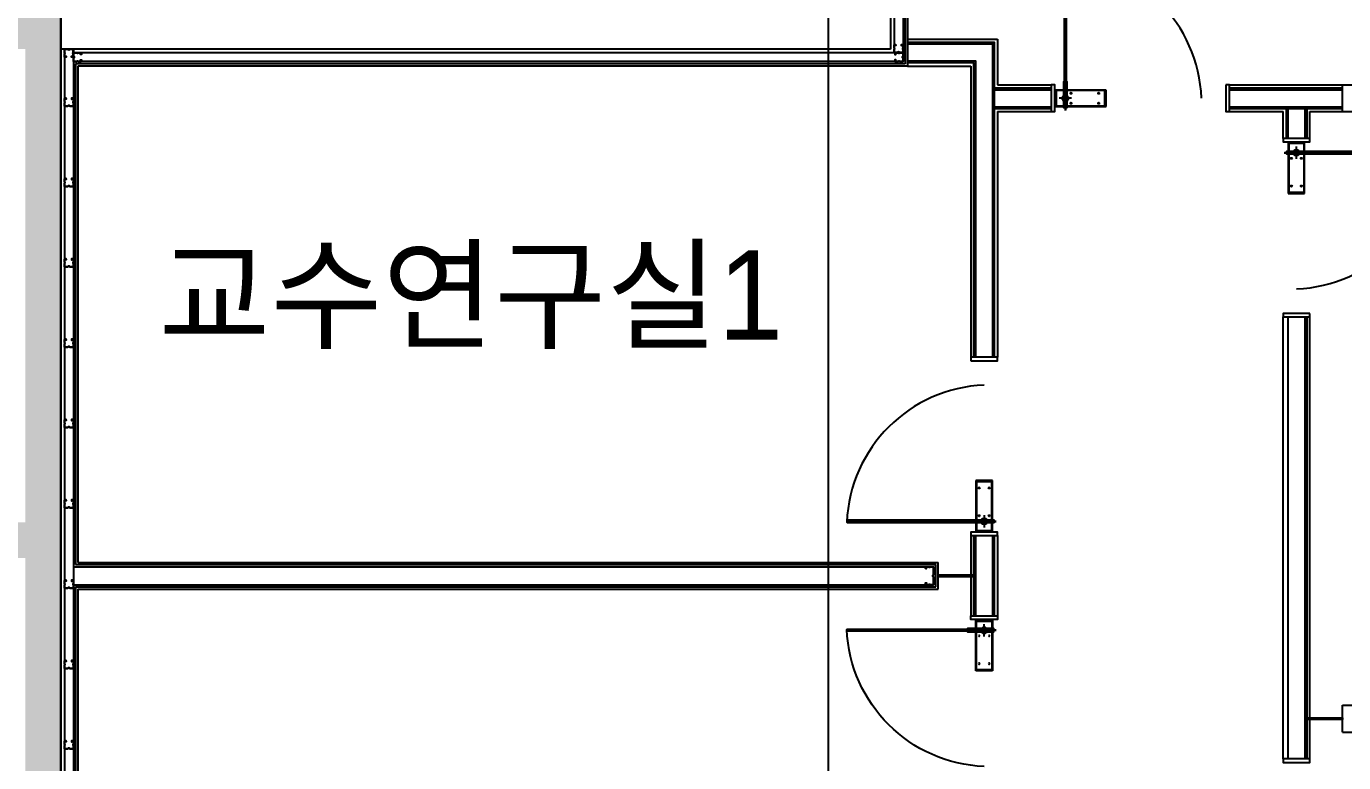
# Model space of a CAD drawing. Header units: metres. Extents: x 630750 to 860239, y 578133 to 726633.
# Drawn here: x 758511 to 765894, y 678264 to 682388 of the extents above; entities that cross this region are included whole.
import ezdxf

# ---------------------------------------------------------------- set-up
doc = ezdxf.new("R2010")
doc.units = ezdxf.units.M
doc.header["$LTSCALE"] = 300
for name, pattern in [('DASHED2', [0.375, 0.25, -0.125]), ('HIDDEN', [2, 1, -1]), ('업무시설_xr-base$0$CONTINOUS', [0])]:
    doc.linetypes.add(name, pattern=pattern)
for name, color, linetype in [('A-CEN-1', 1, 'Continuous'), ('A-CON', 2, 'Continuous'), ('A-TXT', 3, 'Continuous'), ('A-WAL-BLK', 3, 'Continuous'), ('A-WALL-CONC', 2, 'Continuous'), ('F-door frame', 4, 'Continuous'), ('KUK-DOOR', 4, 'Continuous'), ('KUK-DOOR-FRAME', 4, 'Continuous'), ('KUK-DRYWALL', 4, 'Continuous'), ('KUK-F-천정라인', 8, 'DASHED2'), ('KUK-WINDOW', 4, 'Continuous'), ('KUK-석고보드', 201, 'Continuous')]:
    doc.layers.add(name, color=color, linetype=linetype)
doc.styles.add('돋움', font='')
doc.styles.get('돋움').set_extended_font_data('Dotum')

# ---------------------------------------------------------------- blocks, each defined once
blk = doc.blocks.new('DOOR-1-1')
at = {"layer": 'KUK-DOOR', "color": 251}
for p, q in [((185554.4, 143175.8, 0), (185554.4, 143995.8, 0)), ((185564.4, 143175.8, 0), (185564.4, 143995.8, 0))]:
    blk.add_line(p, q, dxfattribs=at)
at = {"layer": 'KUK-DOOR', "color": 8}
for p, q in [((185554.4, 143216.5, 0), (185554.4, 143237.2, 0)), ((185564.4, 143216.5, 0), (185564.4, 143237.2, 0))]:
    blk.add_line(p, q, dxfattribs=at)
at = {"layer": 'KUK-DOOR', "color": 7}
blk.add_line((185559.4, 143168.8), (185559.4, 143158.8, 0), dxfattribs=at)
at = {"layer": 'KUK-DOOR', "elevation": 0}
blk.add_lwpolyline([(185553.4, 143993.8), (185553.4, 143177.8), (185554.4, 143175.8), (185564.4, 143175.8), (185565.4, 143177.8), (185565.4, 143993.8), (185564.4, 143995.8), (185554.4, 143995.8)], close=True, dxfattribs=at)
at = {"layer": 'KUK-DOOR', "color": 1, "elevation": 0}
for points in [[(185559.4, 143157.8), (185559.4, 143462.8)], [(185594.4, 143225.8), (185524.4, 143225.8)]]:
    blk.add_lwpolyline(points, dxfattribs=at)
at = {"layer": 'KUK-DOOR', "color": 7}
blk.add_lwpolyline([(185565.4, 143320.3), (185568.4, 143320.3), (185568.4, 143171.8), (185550.4, 143171.8), (185550.4, 143320.3), (185553.4, 143320.3)], dxfattribs=at)
at = {"layer": 'KUK-DOOR', "color": 251, "linetype": 'HIDDEN', "elevation": 0}
blk.add_lwpolyline([(185502.4, 143179.8), (185787.4, 143179.8), (185787.4, 143271.8), (185502.4, 143271.8)], close=True, dxfattribs=at)
at = {"layer": 'KUK-DOOR', "color": 8, "elevation": 0}
blk.add_lwpolyline([(185508.4, 143182.8), (185781.4, 143182.8), (185781.4, 143268.8), (185508.4, 143268.8)], close=True, dxfattribs=at)
at = {"layer": 'KUK-DOOR', "color": 8}
for centre, radius in [((185559.4, 143225.8, 0), 17.5), ((185590.9, 143253.8, 0), 3.5), ((185746.4, 143253.8, 0), 3.5), ((185559.4, 143225.8, 0), 12.5), ((185590.9, 143197.8, 0), 3.5), ((185746.4, 143197.8, 0), 3.5)]:
    blk.add_circle(centre, radius, dxfattribs=at)
at = {"layer": 'KUK-DOOR', "color": 251, "linetype": 'HIDDEN'}
blk.add_circle((185559.4, 143225.8, 0), 15, dxfattribs=at)
at = {"layer": 'KUK-DOOR', "color": 1}
blk.add_arc((185519.9, 143193.4, 0), 803.2, 2.31741, 87.53622, dxfattribs=at)
at = {"layer": 'KUK-DOOR', "color": 8}
for start, end in [(64.22854, 115.77146), (244.22854, 295.77146)]:
    blk.add_arc((185559.4, 143226.8, 0), 11.5, start, end, dxfattribs=at)
blk = doc.blocks.new('con1')
at = {"layer": 'A-WALL-CONC', "linetype": '업무시설_xr-base$0$CONTINOUS'}
h = blk.add_hatch(color=253, dxfattribs=at)
h.dxf.hatch_style = 1
h.paths.add_polyline_path([(-302595.9, -253222.2), (-301895.9, -253222.2), (-301895.9, -253922.2), (-302595.9, -253922.2)])
h.paths.add_polyline_path([(-384245.9, -253222.2), (-383545.9, -253222.2), (-383545.9, -253922.2), (-384245.9, -253922.2)])
h.paths.add_polyline_path([(-335095.9, -253172.2), (-334295.9, -253172.2), (-334295.9, -253972.2), (-335095.9, -253972.2)])
h.paths.add_polyline_path([(-354895.9, -253172.2), (-354095.9, -253172.2), (-354095.9, -253972.2), (-354895.9, -253972.2)])
h.paths.add_polyline_path([(-374695.9, -253172.2), (-373895.9, -253172.2), (-373895.9, -253972.2), (-374695.9, -253972.2)])
h.paths.add_polyline_path([(-325195.9, -253172.2), (-324395.9, -253172.2), (-324395.9, -253972.2), (-325195.9, -253972.2)])
h.paths.add_polyline_path([(-364745.9, -253222.2), (-364045.9, -253222.2), (-364045.9, -253922.2), (-364745.9, -253922.2)])
h.paths.add_polyline_path([(-344945.9, -253222.2), (-344245.9, -253222.2), (-344245.9, -253922.2), (-344945.9, -253922.2)])
h.paths.add_polyline_path([(-310045.9, -253222.2), (-309345.9, -253222.2), (-309345.9, -253922.2), (-310045.9, -253922.2)])
h.paths.add_polyline_path([(-318595.9, -253172.2), (-317795.9, -253172.2), (-317795.9, -253972.2), (-318595.9, -253972.2)])
h.paths.add_polyline_path([(-384245.9, -310859.9), (-383445.9, -310859.9), (-383445.9, -311659.9), (-384245.9, -311659.9)])
h.paths.add_polyline_path([(-384245.9, -305472.2), (-383445.9, -305472.2), (-383445.9, -306272.2), (-384245.9, -306272.2)])
h.paths.add_polyline_path([(-384245.9, -295572.2), (-383445.9, -295572.2), (-383445.9, -296372.2), (-384245.9, -296372.2)])
h.paths.add_polyline_path([(-384195.9, -276472.2), (-383595.9, -276472.2), (-383595.9, -275872.2), (-384195.9, -275872.2)])
h.paths.add_polyline_path([(-384245.9, -285672.2), (-383445.9, -285672.2), (-383445.9, -286472.2), (-384245.9, -286472.2)])
h.paths.add_polyline_path([(-384295.9, -269172.2), (-383495.9, -269172.2), (-383495.9, -269972.2), (-384295.9, -269972.2)])
h.paths.add_polyline_path([(-384295.9, -260672.2), (-383495.9, -260672.2), (-383495.9, -261472.2), (-384295.9, -261472.2)])
h.paths.add_polyline_path([(-376995.9, -285572.2), (-376195.9, -285572.2), (-376195.9, -286372.2), (-376995.9, -286372.2)], flags=17)
h.paths.add_polyline_path([(-374695.9, -276572.2), (-373895.9, -276572.2), (-373895.9, -275772.2), (-374695.9, -275772.2)], flags=17)
h.paths.add_polyline_path([(-364695.9, -285772.2), (-364095.9, -285772.2), (-364095.9, -286372.2), (-364695.9, -286372.2)], flags=17)
h.paths.add_polyline_path([(-364795.9, -275772.2), (-363995.9, -275772.2), (-363995.9, -276572.2), (-364795.9, -276572.2)], flags=17)
edge = h.paths.add_edge_path(flags=16)
edge.add_arc((-376495.9, -295972.2), 450, 0, 360)
edge = h.paths.add_edge_path(flags=16)
edge.add_arc((-354495.9, -302572.2), 450, 0, 360)
edge = h.paths.add_edge_path(flags=16)
edge.add_arc((-364395.9, -295972.2), 350, 0, 360)
edge = h.paths.add_edge_path(flags=16)
edge.add_arc((-354495.9, -295972.2), 450, 0, 360)
edge = h.paths.add_edge_path(flags=16)
edge.add_arc((-344595.9, -302572.2), 350, 0, 360)
edge = h.paths.add_edge_path(flags=16)
edge.add_arc((-344595.9, -295972.2), 350, 0, 360)
edge = h.paths.add_edge_path(flags=16)
edge.add_arc((-364395.9, -302572.2), 350, 0, 360)
h.paths.add_polyline_path([(-375978.1, -305715.7), (-376743.7, -305483.5), (-376976, -306249), (-376210.4, -306481.3)], flags=17)
h.paths.add_polyline_path([(-378097.8, -312701.2), (-378863.4, -312468.9), (-379095.6, -313234.5), (-378330.1, -313466.8)], flags=16)
h.paths.add_polyline_path([(-354767.9, -312099.6), (-355533.5, -311867.3), (-355765.8, -312632.8), (-355000.2, -312865.1)], flags=17)
h.paths.add_polyline_path([(-347591.1, -314277.3), (-348356.6, -314045), (-348588.9, -314810.6), (-347823.4, -315042.9)], flags=17)
h.paths.add_polyline_path([(-349725.3, -321310.6), (-350490.8, -321078.3), (-350723.1, -321843.9), (-349957.6, -322076.2)], flags=17)
h.paths.add_polyline_path([(-359198.7, -318436), (-359964.3, -318203.7), (-360196.6, -318969.2), (-359431, -319201.5)], flags=17)
edge = h.paths.add_edge_path(flags=16)
edge.add_arc((-324745.9, -312472.2), 450, 0, 360)
h.paths.add_polyline_path([(-318595.9, -311972.2), (-317795.9, -311972.2), (-317795.9, -312972.2), (-318595.9, -312972.2)], flags=17)
edge = h.paths.add_edge_path(flags=16)
edge.add_arc((-335145.9, -312472.2), 350, 0, 360)
edge = h.paths.add_edge_path(flags=16)
edge.add_arc((-338616.5, -317418.6), 450, 0, 360)
h.paths.add_polyline_path([(-340251.8, -324185.3), (-341017.4, -323953), (-341249.7, -324718.5), (-340484.1, -324950.8)], flags=17)
edge = h.paths.add_edge_path(flags=17)
edge.add_arc((-324745.9, -319072.2), 450, 0, 360)
h.paths.add_polyline_path([(-318695.9, -318672.2), (-317695.9, -318672.2), (-317695.9, -319472.2), (-318695.9, -319472.2)], flags=17)
h.paths.add_polyline_path([(-310095.9, -327072.2), (-309295.9, -327072.2), (-309295.9, -327872.2), (-310095.9, -327872.2)])
h.paths.add_polyline_path([(-316095.9, -322372.2), (-316095.9, -325422.2), (-311307.7, -325422.2), (-311307.7, -325222.2), (-315895.9, -325222.2), (-315895.9, -322572.2), (-309695.9, -322572.2), (-309695.9, -325222.2), (-310307.7, -325222.2), (-310307.7, -325422.2), (-309495.9, -325422.2), (-309495.9, -322372.2)], flags=17)
edge = h.paths.add_edge_path(flags=17)
edge.add_arc((-324795.9, -327472.2), 400, 0, 360)
edge = h.paths.add_edge_path(flags=17)
edge.add_arc((-318195.9, -329272.2), 450, 0, 360)
h.paths.add_polyline_path([(-310095.9, -331472.2), (-309295.9, -331472.2), (-309295.9, -332272.2), (-310095.9, -332272.2)])
edge = h.paths.add_edge_path(flags=16)
edge.add_arc((-334695.9, -302572.2), 350, 0, 360)
edge = h.paths.add_edge_path(flags=17)
edge.add_arc((-334695.9, -286072.2), 350, 0, 360)
edge = h.paths.add_edge_path(flags=16)
edge.add_arc((-334695.9, -295972.2), 350, 0, 360)
edge = h.paths.add_edge_path(flags=17)
edge.add_arc((-344595.9, -286072.2), 450, 0, 360)
h.paths.add_polyline_path([(-318595.9, -295472.2), (-317795.9, -295472.2), (-317795.9, -296472.2), (-318595.9, -296472.2)], flags=17)
h.paths.add_polyline_path([(-318595.9, -302072.2), (-317795.9, -302072.2), (-317795.9, -303072.2), (-318595.9, -303072.2)], flags=17)
edge = h.paths.add_edge_path(flags=16)
edge.add_arc((-324795.9, -302572.2), 450, 0, 360)
edge = h.paths.add_edge_path(flags=16)
edge.add_arc((-324795.9, -295972.2), 450, 0, 360)
edge = h.paths.add_edge_path(flags=17)
edge.add_arc((-324795.9, -286072.2), 450, 0, 360)
edge = h.paths.add_edge_path(flags=17)
edge.add_arc((-334695.9, -276172.2), 450, 0, 360)
edge = h.paths.add_edge_path(flags=17)
edge.add_arc((-344595.9, -276172.2), 450, 0, 360)
h.paths.add_polyline_path([(-318595.9, -275772.2), (-317795.9, -275772.2), (-317795.9, -276572.2), (-318595.9, -276572.2)], flags=17)
h.paths.add_polyline_path([(-318595.9, -285672.2), (-317795.9, -285672.2), (-317795.9, -286472.2), (-318595.9, -286472.2)], flags=17)
edge = h.paths.add_edge_path(flags=17)
edge.add_arc((-324795.9, -276172.2), 450, 0, 360)
h.paths.add_polyline_path([(-364795.9, -260672.2), (-363995.9, -260672.2), (-363995.9, -261472.2), (-364795.9, -261472.2)])
h.paths.add_polyline_path([(-364795.9, -269172.2), (-363995.9, -269172.2), (-363995.9, -269972.2), (-364795.9, -269972.2)], flags=17)
h.paths.add_polyline_path([(-325195.9, -269172.2), (-324395.9, -269172.2), (-324395.9, -269972.2), (-325195.9, -269972.2)], flags=17)
h.paths.add_polyline_path([(-310845.9, -260722.2), (-310045.9, -260722.2), (-310045.9, -261522.2), (-310845.9, -261522.2)], flags=17)
h.paths.add_polyline_path([(-325195.9, -260672.2), (-324395.9, -260672.2), (-324395.9, -261472.2), (-325195.9, -261472.2)])
h.paths.add_polyline_path([(-335095.9, -260672.2), (-334295.9, -260672.2), (-334295.9, -261472.2), (-335095.9, -261472.2)])
h.paths.add_polyline_path([(-344995.9, -260672.2), (-344195.9, -260672.2), (-344195.9, -261472.2), (-344995.9, -261472.2)])
h.paths.add_polyline_path([(-354895.9, -260672.2), (-354095.9, -260672.2), (-354095.9, -261472.2), (-354895.9, -261472.2)])
h.paths.add_polyline_path([(-354895.9, -269172.2), (-354095.9, -269172.2), (-354095.9, -269972.2), (-354895.9, -269972.2)], flags=17)
h.paths.add_polyline_path([(-344995.9, -269172.2), (-344195.9, -269172.2), (-344195.9, -269972.2), (-344995.9, -269972.2)], flags=17)
h.paths.add_polyline_path([(-335095.9, -269172.2), (-334295.9, -269172.2), (-334295.9, -269972.2), (-335095.9, -269972.2)], flags=17)
h.paths.add_polyline_path([(-310145.9, -275772.2), (-309345.9, -275772.2), (-309345.9, -276572.2), (-310145.9, -276572.2)])
h.paths.add_polyline_path([(-310145.9, -269172.2), (-309345.9, -269172.2), (-309345.9, -269972.2), (-310145.9, -269972.2)])
h.paths.add_polyline_path([(-309945.9, -312172.2), (-309345.9, -312172.2), (-309345.9, -312772.2), (-309945.9, -312772.2)], flags=17)
h.paths.add_polyline_path([(-309945.9, -302272.2), (-309345.9, -302272.2), (-309345.9, -302872.2), (-309945.9, -302872.2)], flags=17)
h.paths.add_polyline_path([(-310145.9, -295572.2), (-309345.9, -295572.2), (-309345.9, -296372.2), (-310145.9, -296372.2)])
h.paths.add_polyline_path([(-310145.9, -285672.2), (-309345.9, -285672.2), (-309345.9, -286472.2), (-310145.9, -286472.2)])
h.paths.add_polyline_path([(-366406.6, -311179.9), (-366585, -311089.4), (-367172.8, -312248.9), (-366994.4, -312339.4)], flags=16)
h.paths.add_polyline_path([(-367582.3, -313498.9), (-367760.7, -313408.4), (-368303.3, -314478.7), (-368124.9, -314569.2)], flags=16)
h.paths.add_polyline_path([(-374501.4, -323406.8), (-375266.9, -323174.5), (-375499.2, -323940), (-374733.7, -324172.3)], flags=17)
h.paths.add_polyline_path([(-380817, -321490.3), (-381582.5, -321258), (-381814.8, -322023.6), (-381049.3, -322255.9)])
h.paths.add_polyline_path([(-319504.7, -329605.3), (-319562.8, -329796.7), (-318586.8, -330092.9), (-318528.7, -329901.5)], flags=17)
h.paths.add_polyline_path([(-317399.5, -330244.1), (-317457.6, -330435.5), (-316481.5, -330731.7), (-316423.5, -330540.3)], flags=17)
h.paths.add_polyline_path([(-315294.3, -330882.9), (-315352.4, -331074.3), (-314376.3, -331370.5), (-314318.3, -331179.1)], flags=17)
h.paths.add_polyline_path([(-313189.1, -331521.7), (-313247.2, -331713.1), (-312271.1, -332009.3), (-312213, -331817.9)], flags=17)
h.paths.add_polyline_path([(-311083.9, -332160.5), (-311142, -332351.9), (-310165.9, -332648.1), (-310107.8, -332456.7)], flags=17)
h.paths.add_polyline_path([(-308978.7, -332799.4), (-309036.7, -332990.7), (-308060.7, -333286.9), (-308002.6, -333095.5)])
h.paths.add_polyline_path([(-306873.5, -333438.2), (-306931.5, -333629.5), (-305955.5, -333925.7), (-305897.4, -333734.3)])
h.paths.add_polyline_path([(-321610, -328966.5), (-321668, -329157.9), (-320692, -329454.1), (-320633.9, -329262.7)], flags=17)
h.paths.add_polyline_path([(-304768.2, -334077), (-304826.3, -334268.4), (-303850.3, -334564.5), (-303792.2, -334373.1)])
h.paths.add_polyline_path([(-366379.8, -308837.3), (-366525.2, -309124), (-365780.1, -309501.8), (-365997.1, -309929.9), (-365818.7, -310020.4), (-365281.9, -308961.4), (-368992.7, -307835.4), (-369050.7, -308026.8), (-368955, -308055.9), (-369303.5, -309204.2), (-369399.2, -309175.1), (-369457.2, -309366.5), (-369361.5, -309395.5), (-371190.9, -315424.1), (-373726.7, -314654.6), (-371897.4, -308626.1), (-370414.2, -309076.1), (-370356.1, -308884.7), (-371839.3, -308434.7), (-371490.9, -307286.4), (-370007.6, -307736.5), (-369949.6, -307545.1), (-371624.2, -307036.9), (-373976.1, -314787.9), (-369001.2, -316297.6), (-368712.8, -315728.7), (-368891.1, -315638.2), (-369103.7, -316057.4), (-370999.5, -315482.2), (-368763.6, -308113.9)], flags=17)
edge = h.paths.add_edge_path()
edge.add_line((-317995.9, -269122.2), (-318195.9, -269122.2))
edge.add_line((-318195.9, -266622.2), (-317995.9, -266622.2))
edge.add_line((-318195.9, -265972.2), (-318195.9, -266622.2))
edge.add_line((-318195.9, -269122.2), (-318195.9, -269672.2))
edge.add_line((-317995.9, -269472.2), (-317995.9, -269122.2))
edge.add_line((-317995.9, -266622.2), (-317995.9, -265972.2))
edge.add_line((-317070.9, -260922.2), (-317070.9, -260722.2))
edge.add_line((-317070.9, -260722.2), (-314895.9, -260722.2))
edge.add_line((-314895.9, -260722.2), (-314895.9, -260922.2))
edge.add_line((-314895.9, -260922.2), (-317070.9, -260922.2))
edge.add_line((-318195.9, -265972.2), (-321995.9, -265972.2))
edge.add_line((-321995.9, -265972.2), (-321995.9, -262022.2))
edge.add_line((-321995.9, -262022.2), (-321795.9, -262022.2))
edge.add_line((-321795.9, -262022.2), (-321795.9, -262922.2))
edge.add_line((-321795.9, -262922.2), (-321695.9, -262922.2))
edge.add_line((-321695.9, -262922.2), (-321695.9, -263122.2))
edge.add_line((-321695.9, -263122.2), (-321795.9, -263122.2))
edge.add_line((-321795.9, -263122.2), (-321795.9, -265772.2))
edge.add_line((-321795.9, -265772.2), (-314195.9, -265772.2))
edge.add_line((-314195.9, -265772.2), (-314195.9, -263122.2))
edge.add_line((-314195.9, -263122.2), (-320695.9, -263122.2))
edge.add_line((-320695.9, -263122.2), (-320695.9, -262922.2))
edge.add_line((-320695.9, -262922.2), (-319545.9, -262922.2))
edge.add_line((-319545.9, -262922.2), (-319545.9, -260922.2))
edge.add_line((-319545.9, -260922.2), (-321795.9, -260922.2))
edge.add_line((-321795.9, -260922.2), (-321795.9, -261022.2))
edge.add_line((-321795.9, -261022.2), (-321995.9, -261022.2))
edge.add_line((-321995.9, -261022.2), (-321995.9, -260722.2))
edge.add_line((-321995.9, -260722.2), (-317770.9, -260722.2))
edge.add_line((-317770.9, -260722.2), (-317770.9, -260922.2))
edge.add_line((-317995.9, -269472.2), (-314195.9, -269472.2))
edge.add_line((-314195.9, -269472.2), (-314195.9, -265972.2))
edge.add_line((-314195.9, -265972.2), (-317995.9, -265972.2))
edge.add_line((-317770.9, -260922.2), (-319345.9, -260922.2))
edge.add_line((-319345.9, -260922.2), (-319345.9, -262922.2))
edge.add_line((-319345.9, -262922.2), (-314195.9, -262922.2))
edge.add_line((-314195.9, -262922.2), (-314195.9, -260722.2))
edge.add_line((-314195.9, -260722.2), (-313995.9, -260722.2))
edge.add_line((-313995.9, -260722.2), (-313995.9, -269672.2))
edge.add_line((-313995.9, -269672.2), (-318195.9, -269672.2))
edge.add_line((-309345.9, -286472.2), (-309345.9, -312772.2))
edge.add_line((-309545.9, -302872.2), (-309545.9, -312172.2))
edge.add_line((-309545.9, -296372.2), (-309545.9, -302272.2))
edge.add_line((-309545.9, -286472.2), (-309545.9, -295572.2))
edge.add_line((-375426.6, -323700.8), (-380976.7, -322016.6))
edge.add_line((-334860, -324841.4), (-335146.9, -325786.6))
edge.add_line((-334660.1, -325215.5), (-334859.8, -325873.7))
edge.add_line((-324795.9, -328208.8), (-324795.9, -327872.2))
edge.add_line((-324595.9, -328060.4), (-324595.9, -327818.6))
edge.add_line((-324795.9, -328208.8), (-322797.2, -328815.2))
edge.add_line((-322797.2, -328815.2), (-322739.1, -328623.9))
edge.add_line((-322739.1, -328623.9), (-324595.9, -328060.4))
edge.add_line((-337531.2, -334677.3), (-338201, -334474.1))
edge.add_line((-338201, -334474.1), (-338404.3, -335143.9))
edge.add_line((-338404.3, -335143.9), (-337734.4, -335347.2))
edge.add_line((-337734.4, -335347.2), (-337531.2, -334677.3))
edge = h.paths.add_edge_path()
edge.add_line((-339857.9, -323400.5), (-339799.8, -323209.1))
edge.add_line((-339799.8, -323209.1), (-337930.3, -317052.2))
edge.add_line((-337930.3, -317052.2), (-338217.3, -316965))
edge.add_line((-338217.3, -316965), (-338268.5, -317133.4))
edge.add_arc((-338616.5, -317418.6), 450, -73.11347, 39.33184, ccw=False)
edge.add_line((-338485.8, -317849.2), (-340145, -323313.3))
edge.add_line((-340145, -323313.3), (-339857.9, -323400.5))
h = blk.add_hatch(color=253, dxfattribs=at)
h.dxf.hatch_style = 1
h.paths.add_polyline_path([(-321995.9, -260722.2), (-321995.9, -261022.2), (-321795.9, -261022.2), (-321795.9, -260922.2), (-319545.9, -260922.2), (-319545.9, -262922.2), (-320695.9, -262922.2), (-320695.9, -263122.2), (-314195.9, -263122.2), (-314195.9, -265772.2), (-321795.9, -265772.2), (-321795.9, -263122.2), (-321695.9, -263122.2), (-321695.9, -262922.2), (-321795.9, -262922.2), (-321795.9, -262022.2), (-321995.9, -262022.2), (-321995.9, -265972.2), (-318195.9, -265972.2), (-318195.9, -266622.2), (-317995.9, -266622.2), (-317995.9, -265972.2), (-314195.9, -265972.2), (-314195.9, -269472.2), (-317995.9, -269472.2), (-317995.9, -269122.2), (-318195.9, -269122.2), (-318195.9, -269672.2), (-313995.9, -269672.2), (-313995.9, -260722.2), (-314195.9, -260722.2), (-314195.9, -262922.2), (-319345.9, -262922.2), (-319345.9, -260922.2), (-317770.9, -260922.2), (-317770.9, -260722.2)])
h.paths.add_polyline_path([(-317070.9, -260722.1), (-314895.9, -260722.1), (-314895.9, -260922.2), (-317070.9, -260922.2)])
at = {"layer": 'A-CON'}
blk.add_lwpolyline([(-318195.9, -269672.2), (-313995.9, -269672.2), (-313995.9, -260722.2), (-314195.9, -260722.2)], dxfattribs=at)
at = {"layer": 'A-WALL-CONC'}
blk.add_line((-313995.9, -260722.2), (-313995.9, -269672.2), dxfattribs=at)

msp = doc.modelspace()

# ---------------------------------------------------------------- linework, layer by layer
at = {"layer": 'A-CEN-1', "linetype": 'Continuous'}
msp.add_line((763004.4, 708258.8), (763004.4, 599232.8), dxfattribs=at)
at = {"layer": 'A-WAL-BLK'}
for p, q in [((763354.4, 684660.2), (763354.4, 682260.2)), ((763354.4, 682260.2), (758704.4, 682260.2))]:
    msp.add_line(p, q, dxfattribs=at)
at = {"layer": 'KUK-DOOR-FRAME'}
for points in [[(764254.4, 682060.2), (764254.4, 681910.2), (764274.4, 681910.2), (764274.4, 682060.2)], [(765234.4, 682060.2), (765234.4, 681910.2), (765254.4, 681910.2), (765254.4, 682060.2)], [(765704.4, 681760.2), (765554.4, 681760.2), (765554.4, 681740.2), (765704.4, 681740.2)], [(765704.4, 680780.2), (765554.4, 680780.2), (765554.4, 680760.2), (765704.4, 680760.2)], [(763804.4, 680515.2), (763954.4, 680515.2), (763954.4, 680535.2), (763804.4, 680535.2)], [(763804.4, 679535.2), (763954.4, 679535.2), (763954.4, 679555.2), (763804.4, 679555.2)], [(763804.4, 679085.2), (763954.4, 679085.2), (763954.4, 679065.2), (763804.4, 679065.2)], [(765704.4, 678285.2), (765554.4, 678285.2), (765554.4, 678265.2), (765704.4, 678265.2)]]:
    msp.add_lwpolyline(points, close=True, dxfattribs=at)
at = {"layer": 'KUK-DRYWALL'}
for p, q in [((763374.4, 684585.2), (763374.4, 682240.2)), ((763424.4, 684585.2), (763424.4, 682190.2)), ((758724.4, 682260.2), (758724.4, 675640.2)), ((758774.4, 682260.2), (758774.4, 675640.2)), ((763424.4, 682240.2), (758774.4, 682240.2)), ((763424.4, 682190.2), (758774.4, 682190.2)), ((758774.4, 679360.2), (763595.9, 679360.2)), ((763595.9, 679260.2), (763595.9, 679360.2)), ((758774.4, 679260.2), (763595.9, 679260.2))]:
    msp.add_line(p, q, dxfattribs=at)
at = {"layer": 'KUK-DRYWALL', "color": 8}
for points in [[(758734.4, 682216.2), (758734.4, 682215.2), (758724.4, 682215.2), (758724.4, 682235.2, 1), (758724.4, 682240.2), (758724.4, 682260.2), (758742.9, 682260.2, 0.589997), (758755.9, 682260.2), (758774.4, 682260.2), (758774.4, 682240.2, 1), (758774.4, 682235.2), (758774.4, 682215.2), (758764.4, 682215.2), (758764.4, 682220.2), (758765.4, 682220.2), (758765.4, 682216.2), (758773.4, 682216.2), (758773.4, 682234.4, -0.745356), (758773.4, 682241.1), (758773.4, 682259.2), (758756.5, 682259.2, -0.542783), (758742.3, 682259.2), (758725.4, 682259.2), (758725.4, 682241.1, -0.745356), (758725.4, 682234.4), (758725.4, 682216.2), (758733.4, 682216.2), (758733.4, 682220.2), (758734.4, 682220.2), (758734.4, 682215.2)], [(758818.4, 682200.2), (758819.4, 682200.2), (758819.4, 682190.2), (758799.4, 682190.2, 1), (758794.4, 682190.2), (758774.4, 682190.2), (758774.4, 682208.7, 0.589997), (758774.4, 682221.7), (758774.4, 682240.2), (758794.4, 682240.2, 1), (758799.4, 682240.2), (758819.4, 682240.2), (758819.4, 682230.2), (758814.4, 682230.2), (758814.4, 682231.2), (758818.4, 682231.2), (758818.4, 682239.2), (758800.3, 682239.2, -0.745356), (758793.5, 682239.2), (758775.4, 682239.2), (758775.4, 682222.3, -0.542783), (758775.4, 682208.2), (758775.4, 682191.2), (758793.5, 682191.2, -0.745356), (758800.3, 682191.2), (758818.4, 682191.2), (758818.4, 682199.2), (758814.4, 682199.2), (758814.4, 682200.2), (758819.4, 682200.2)], [(763384.4, 682284.2), (763384.4, 682285.2), (763374.4, 682285.2), (763374.4, 682265.2, -1), (763374.4, 682260.2), (763374.4, 682240.2), (763392.9, 682240.2, -0.589997), (763405.9, 682240.2), (763424.4, 682240.2), (763424.4, 682260.2, -1), (763424.4, 682265.2), (763424.4, 682285.2), (763414.4, 682285.2), (763414.4, 682280.2), (763415.4, 682280.2), (763415.4, 682284.2), (763423.4, 682284.2), (763423.4, 682266.1, 0.745356), (763423.4, 682259.4), (763423.4, 682241.2), (763406.5, 682241.2, 0.542783), (763392.3, 682241.2), (763375.4, 682241.2), (763375.4, 682259.4, 0.745356), (763375.4, 682266.1), (763375.4, 682284.2), (763383.4, 682284.2), (763383.4, 682280.2), (763384.4, 682280.2), (763384.4, 682285.2)], [(763380.4, 682200.2), (763379.4, 682200.2), (763379.4, 682190.2), (763399.4, 682190.2, -1), (763404.4, 682190.2), (763424.4, 682190.2), (763424.4, 682208.7, -0.589997), (763424.4, 682221.7), (763424.4, 682240.2), (763404.4, 682240.2, -1), (763399.4, 682240.2), (763379.4, 682240.2), (763379.4, 682230.2), (763384.4, 682230.2), (763384.4, 682231.2), (763380.4, 682231.2), (763380.4, 682239.2), (763398.6, 682239.2, 0.745356), (763405.3, 682239.2), (763423.4, 682239.2), (763423.4, 682222.3, 0.542783), (763423.4, 682208.2), (763423.4, 682191.2), (763405.3, 682191.2, 0.745356), (763398.6, 682191.2), (763380.4, 682191.2), (763380.4, 682199.2), (763384.4, 682199.2), (763384.4, 682200.2), (763379.4, 682200.2)], [(758734.4, 681984.2), (758734.4, 681985.2), (758724.4, 681985.2), (758724.4, 681965.2, -1), (758724.4, 681960.2), (758724.4, 681940.2), (758742.9, 681940.2, -0.589997), (758755.9, 681940.2), (758774.4, 681940.2), (758774.4, 681960.2, -1), (758774.4, 681965.2), (758774.4, 681985.2), (758764.4, 681985.2), (758764.4, 681980.2), (758765.4, 681980.2), (758765.4, 681984.2), (758773.4, 681984.2), (758773.4, 681966.1, 0.745356), (758773.4, 681959.4), (758773.4, 681941.2), (758756.5, 681941.2, 0.542783), (758742.3, 681941.2), (758725.4, 681941.2), (758725.4, 681959.4, 0.745356), (758725.4, 681966.1), (758725.4, 681984.2), (758733.4, 681984.2), (758733.4, 681980.2), (758734.4, 681980.2), (758734.4, 681985.2)], [(758734.4, 681534.2), (758734.4, 681535.2), (758724.4, 681535.2), (758724.4, 681515.2, -1), (758724.4, 681510.2), (758724.4, 681490.2), (758742.9, 681490.2, -0.589997), (758755.9, 681490.2), (758774.4, 681490.2), (758774.4, 681510.2, -1), (758774.4, 681515.2), (758774.4, 681535.2), (758764.4, 681535.2), (758764.4, 681530.2), (758765.4, 681530.2), (758765.4, 681534.2), (758773.4, 681534.2), (758773.4, 681516.1, 0.745356), (758773.4, 681509.4), (758773.4, 681491.2), (758756.5, 681491.2, 0.542783), (758742.3, 681491.2), (758725.4, 681491.2), (758725.4, 681509.4, 0.745356), (758725.4, 681516.1), (758725.4, 681534.2), (758733.4, 681534.2), (758733.4, 681530.2), (758734.4, 681530.2), (758734.4, 681535.2)], [(758734.4, 681084.2), (758734.4, 681085.2), (758724.4, 681085.2), (758724.4, 681065.2, -1), (758724.4, 681060.2), (758724.4, 681040.2), (758742.9, 681040.2, -0.589997), (758755.9, 681040.2), (758774.4, 681040.2), (758774.4, 681060.2, -1), (758774.4, 681065.2), (758774.4, 681085.2), (758764.4, 681085.2), (758764.4, 681080.2), (758765.4, 681080.2), (758765.4, 681084.2), (758773.4, 681084.2), (758773.4, 681066.1, 0.745356), (758773.4, 681059.4), (758773.4, 681041.2), (758756.5, 681041.2, 0.542783), (758742.3, 681041.2), (758725.4, 681041.2), (758725.4, 681059.4, 0.745356), (758725.4, 681066.1), (758725.4, 681084.2), (758733.4, 681084.2), (758733.4, 681080.2), (758734.4, 681080.2), (758734.4, 681085.2)], [(758734.4, 680634.2), (758734.4, 680635.2), (758724.4, 680635.2), (758724.4, 680615.2, -1), (758724.4, 680610.2), (758724.4, 680590.2), (758742.9, 680590.2, -0.589997), (758755.9, 680590.2), (758774.4, 680590.2), (758774.4, 680610.2, -1), (758774.4, 680615.2), (758774.4, 680635.2), (758764.4, 680635.2), (758764.4, 680630.2), (758765.4, 680630.2), (758765.4, 680634.2), (758773.4, 680634.2), (758773.4, 680616.1, 0.745356), (758773.4, 680609.4), (758773.4, 680591.2), (758756.5, 680591.2, 0.542783), (758742.3, 680591.2), (758725.4, 680591.2), (758725.4, 680609.4, 0.745356), (758725.4, 680616.1), (758725.4, 680634.2), (758733.4, 680634.2), (758733.4, 680630.2), (758734.4, 680630.2), (758734.4, 680635.2)], [(758734.4, 680184.2), (758734.4, 680185.2), (758724.4, 680185.2), (758724.4, 680165.2, -1), (758724.4, 680160.2), (758724.4, 680140.2), (758742.9, 680140.2, -0.589997), (758755.9, 680140.2), (758774.4, 680140.2), (758774.4, 680160.2, -1), (758774.4, 680165.2), (758774.4, 680185.2), (758764.4, 680185.2), (758764.4, 680180.2), (758765.4, 680180.2), (758765.4, 680184.2), (758773.4, 680184.2), (758773.4, 680166.1, 0.745356), (758773.4, 680159.4), (758773.4, 680141.2), (758756.5, 680141.2, 0.542783), (758742.3, 680141.2), (758725.4, 680141.2), (758725.4, 680159.4, 0.745356), (758725.4, 680166.1), (758725.4, 680184.2), (758733.4, 680184.2), (758733.4, 680180.2), (758734.4, 680180.2), (758734.4, 680185.2)], [(758734.4, 679734.2), (758734.4, 679735.2), (758724.4, 679735.2), (758724.4, 679715.2, -1), (758724.4, 679710.2), (758724.4, 679690.2), (758742.9, 679690.2, -0.589997), (758755.9, 679690.2), (758774.4, 679690.2), (758774.4, 679710.2, -1), (758774.4, 679715.2), (758774.4, 679735.2), (758764.4, 679735.2), (758764.4, 679730.2), (758765.4, 679730.2), (758765.4, 679734.2), (758773.4, 679734.2), (758773.4, 679716.1, 0.745356), (758773.4, 679709.4), (758773.4, 679691.2), (758756.5, 679691.2, 0.542783), (758742.3, 679691.2), (758725.4, 679691.2), (758725.4, 679709.4, 0.745356), (758725.4, 679716.1), (758725.4, 679734.2), (758733.4, 679734.2), (758733.4, 679730.2), (758734.4, 679730.2), (758734.4, 679735.2)], [(763551.9, 679350.2), (763550.9, 679350.2), (763550.9, 679360.2), (763570.9, 679360.2, 1), (763575.9, 679360.2), (763595.9, 679360.2), (763595.9, 679316.7, 0.589997), (763595.9, 679303.7), (763595.9, 679260.2), (763575.9, 679260.2, 1), (763570.9, 679260.2), (763550.9, 679260.2), (763550.9, 679270.2), (763555.9, 679270.2), (763555.9, 679269.2), (763551.9, 679269.2), (763551.9, 679261.2), (763570, 679261.2, -0.745356), (763576.8, 679261.2), (763594.9, 679261.2), (763594.9, 679303.2, -0.542783), (763594.9, 679317.3), (763594.9, 679359.2), (763576.8, 679359.2, -0.745356), (763570, 679359.2), (763551.9, 679359.2), (763551.9, 679351.2), (763555.9, 679351.2), (763555.9, 679350.2), (763550.9, 679350.2)], [(758734.4, 679284.2), (758734.4, 679285.2), (758724.4, 679285.2), (758724.4, 679265.2, -1), (758724.4, 679260.2), (758724.4, 679240.2), (758742.9, 679240.2, -0.589997), (758755.9, 679240.2), (758774.4, 679240.2), (758774.4, 679260.2, -1), (758774.4, 679265.2), (758774.4, 679285.2), (758764.4, 679285.2), (758764.4, 679280.2), (758765.4, 679280.2), (758765.4, 679284.2), (758773.4, 679284.2), (758773.4, 679266.1, 0.745356), (758773.4, 679259.4), (758773.4, 679241.2), (758756.5, 679241.2, 0.542783), (758742.3, 679241.2), (758725.4, 679241.2), (758725.4, 679259.4, 0.745356), (758725.4, 679266.1), (758725.4, 679284.2), (758733.4, 679284.2), (758733.4, 679280.2), (758734.4, 679280.2), (758734.4, 679285.2)], [(758734.4, 678834.2), (758734.4, 678835.2), (758724.4, 678835.2), (758724.4, 678815.2, -1), (758724.4, 678810.2), (758724.4, 678790.2), (758742.9, 678790.2, -0.589997), (758755.9, 678790.2), (758774.4, 678790.2), (758774.4, 678810.2, -1), (758774.4, 678815.2), (758774.4, 678835.2), (758764.4, 678835.2), (758764.4, 678830.2), (758765.4, 678830.2), (758765.4, 678834.2), (758773.4, 678834.2), (758773.4, 678816.1, 0.745356), (758773.4, 678809.4), (758773.4, 678791.2), (758756.5, 678791.2, 0.542783), (758742.3, 678791.2), (758725.4, 678791.2), (758725.4, 678809.4, 0.745356), (758725.4, 678816.1), (758725.4, 678834.2), (758733.4, 678834.2), (758733.4, 678830.2), (758734.4, 678830.2), (758734.4, 678835.2)], [(758734.4, 678384.2), (758734.4, 678385.2), (758724.4, 678385.2), (758724.4, 678365.2, -1), (758724.4, 678360.2), (758724.4, 678340.2), (758742.9, 678340.2, -0.589997), (758755.9, 678340.2), (758774.4, 678340.2), (758774.4, 678360.2, -1), (758774.4, 678365.2), (758774.4, 678385.2), (758764.4, 678385.2), (758764.4, 678380.2), (758765.4, 678380.2), (758765.4, 678384.2), (758773.4, 678384.2), (758773.4, 678366.1, 0.745356), (758773.4, 678359.4), (758773.4, 678341.2), (758756.5, 678341.2, 0.542783), (758742.3, 678341.2), (758725.4, 678341.2), (758725.4, 678359.4, 0.745356), (758725.4, 678366.1), (758725.4, 678384.2), (758733.4, 678384.2), (758733.4, 678380.2), (758734.4, 678380.2), (758734.4, 678385.2)]]:
    msp.add_lwpolyline(points, format="xyb", dxfattribs=at)
at = {"layer": 'KUK-F-천정라인', "ltscale": 60}
for p, q in [((763449.4, 682315.2), (763954.4, 682315.2)), ((763954.4, 682315.2), (763954.4, 682060.2)), ((763449.4, 682165.2), (763804.4, 682165.2)), ((763804.4, 682165.2), (763804.4, 680535.2)), ((763954.4, 682060.2), (764254.4, 682060.2)), ((765254.4, 682060.2), (765887.9, 682060.2)), ((763954.4, 681910.2), (763954.4, 680535.2)), ((763954.4, 681910.2), (764254.4, 681910.2)), ((765254.4, 681910.2), (765554.4, 681910.2)), ((765554.4, 681760.2), (765554.4, 681910.2)), ((765704.4, 681760.2), (765704.4, 681910.2)), ((765704.4, 681910.2), (765887.9, 681910.2)), ((765554.4, 678285.2), (765554.4, 680760.2)), ((765704.4, 678285.2), (765704.4, 680760.2)), ((763804.4, 679535.2), (763804.4, 679085.2)), ((763954.4, 679535.2), (763954.4, 679085.2))]:
    msp.add_line(p, q, dxfattribs=at)
at = {"layer": 'KUK-WINDOW', "linetype": '업무시설_xr-base$0$CONTINOUS'}
for p, q in [((765254.4, 682042.7), (765887.9, 682042.7)), ((765254.4, 682032.7), (765887.9, 682032.7)), ((765254.4, 681937.7), (765887.9, 681937.7)), ((765254.4, 681927.7), (765887.9, 681927.7)), ((765571.9, 681927.7), (765571.9, 681760.2)), ((765581.9, 681927.7), (765581.9, 681760.2)), ((765676.9, 681927.7), (765676.9, 681760.2)), ((765686.9, 681927.7), (765686.9, 681760.2))]:
    msp.add_line(p, q, dxfattribs=at)
for points in [[(763936.9, 680535.2), (763936.9, 682297.7), (763449.4, 682297.7)], [(763926.9, 680535.2), (763926.9, 682287.7), (763449.4, 682287.7)], [(763831.9, 680535.2), (763831.9, 682192.7), (763449.4, 682192.7)], [(763821.9, 680535.2), (763821.9, 682182.7), (763449.4, 682182.7)], [(763936.9, 682042.7), (764254.4, 682042.7)], [(763936.9, 682032.7), (764254.4, 682032.7)], [(763936.9, 681937.7), (764254.4, 681937.7)], [(763936.9, 681927.7), (764254.4, 681927.7)], [(765581.9, 680760.2), (765581.9, 678285.2)], [(765676.9, 680760.2), (765676.9, 678285.2)], [(765686.9, 680760.2), (765686.9, 678285.2)], [(763821.9, 679085.2), (763821.9, 679535.2)], [(763831.9, 679085.2), (763831.9, 679535.2)], [(763926.9, 679085.2), (763926.9, 679535.2)], [(763936.9, 679085.2), (763936.9, 679535.2)]]:
    msp.add_lwpolyline(points, dxfattribs=at)
for points in [[(763620.9, 679315.2), (763821.9, 679315.2), (763821.9, 679305.2), (763620.9, 679305.2)], [(765686.9, 678515.2), (765887.9, 678515.2), (765887.9, 678505.2), (765686.9, 678505.2)]]:
    msp.add_lwpolyline(points, close=True, dxfattribs=at)
at = {"layer": 'KUK-석고보드', "ltscale": 10}
for p, q in [((763436.9, 684572.7), (763436.9, 682177.7)), ((763449.4, 684560.2), (763449.4, 682165.2)), ((763436.9, 682177.7), (758786.9, 682177.7)), ((758786.9, 682177.7), (758786.9, 679372.7)), ((763449.4, 682165.2), (758799.4, 682165.2)), ((758799.4, 682165.2), (758799.4, 679385.2)), ((765887.9, 682060.2), (770019.4, 682060.2)), ((765887.9, 681910.2), (765887.9, 682060.2)), ((765887.9, 681910.2), (770019.4, 681910.2)), ((758786.9, 679372.7), (763608.4, 679372.7)), ((758799.4, 679385.2), (763620.9, 679385.2)), ((763608.4, 679247.7), (763608.4, 679372.7)), ((763620.9, 679235.2), (763620.9, 679385.2)), ((758786.9, 679247.7), (758786.9, 676447.7)), ((758786.9, 679247.7), (763608.4, 679247.7)), ((758799.4, 679235.2), (758799.4, 676460.2)), ((758799.4, 679235.2), (763620.9, 679235.2)), ((765887.9, 678585.2), (770019.4, 678585.2)), ((765887.9, 678435.2), (765887.9, 678585.2)), ((765887.9, 678435.2), (770019.4, 678435.2))]:
    msp.add_line(p, q, dxfattribs=at)

# ---------------------------------------------------------------- block references
at = {"layer": 'A-CON'}
msp.add_blockref('con1', (1072700.2, 945382.4), dxfattribs=at)
at = {"layer": 'F-door frame'}
msp.add_blockref('DOOR-1-1', (578775, 538759.4), dxfattribs=at)
for p, rotation in [((622403.6, 867239.6), 270), ((907105.2, 494055.9), 90)]:
    msp.add_blockref('DOOR-1-1', p, dxfattribs=dict(at, rotation=rotation))
at = {"layer": 'F-door frame', "xscale": -1, "rotation": 90}
msp.add_blockref('DOOR-1-1', (907105.2, 864564.6), dxfattribs=at)

# ---------------------------------------------------------------- texts
at = {"layer": 'A-TXT', "style": '돋움'}
msp.add_text('교수연구실1', height=500, dxfattribs=at).set_placement((759251.4, 680633.7, 0))

doc.saveas('drawing.dxf')
